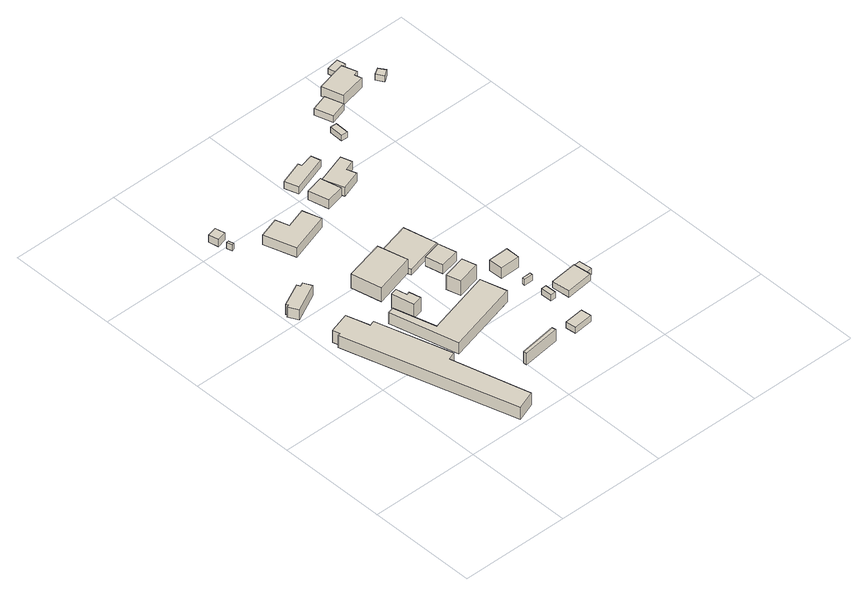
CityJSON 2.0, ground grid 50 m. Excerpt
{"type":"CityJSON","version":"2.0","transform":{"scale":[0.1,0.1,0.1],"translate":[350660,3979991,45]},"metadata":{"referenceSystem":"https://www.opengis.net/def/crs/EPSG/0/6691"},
"CityObjects":{
"building1":{"type":"Building","attributes":{"measuredHeight":8.3},"geometry":[{"type":"Solid","lod":"1","boundaries":[[[[0,1,2,3,4,5,6,7,8,9]],[[8,10,11,9]],[[7,12,10,8]],[[6,13,12,7]],[[5,14,13,6]],[[4,15,14,5]],[[3,16,15,4]],[[2,17,16,3]],[[1,18,17,2]],[[0,19,18,1]],[[9,11,19,0]],[[10,12,13,14,15,16,17,18,19,11]]]]}]},
"building2":{"type":"Building","attributes":{"measuredHeight":6.9},"geometry":[{"type":"Solid","lod":"1","boundaries":[[[[20,21,22,23,24,25,26,27]],[[26,28,29,27]],[[25,30,28,26]],[[24,31,30,25]],[[23,32,31,24]],[[22,33,32,23]],[[21,34,33,22]],[[20,35,34,21]],[[27,29,35,20]],[[28,30,31,32,33,34,35,29]]]]}]},
"building3":{"type":"Building","attributes":{"measuredHeight":3},"geometry":[{"type":"Solid","lod":"1","boundaries":[[[[36,37,38,39]],[[38,40,41,39]],[[37,42,40,38]],[[36,43,42,37]],[[39,41,43,36]],[[40,42,43,41]]]]}]},
"building4":{"type":"Building","attributes":{"measuredHeight":3.8},"geometry":[{"type":"Solid","lod":"1","boundaries":[[[[44,45,46,47]],[[46,48,49,47]],[[45,50,48,46]],[[44,51,50,45]],[[47,49,51,44]],[[48,50,51,49]]]]}]},
"building5":{"type":"Building","attributes":{"measuredHeight":7.2},"geometry":[{"type":"Solid","lod":"1","boundaries":[[[[52,53,54,55,56,57]],[[56,58,59,57]],[[55,60,58,56]],[[54,61,60,55]],[[53,62,61,54]],[[52,63,62,53]],[[57,59,63,52]],[[58,60,61,62,63,59]]]]}]},
"building6":{"type":"Building","attributes":{"measuredHeight":5.8},"geometry":[{"type":"Solid","lod":"1","boundaries":[[[[64,65,66,67]],[[66,68,69,67]],[[65,70,68,66]],[[64,71,70,65]],[[67,69,71,64]],[[68,70,71,69]]]]}]},
"building7":{"type":"Building","attributes":{"measuredHeight":7.5},"geometry":[{"type":"Solid","lod":"1","boundaries":[[[[72,73,74,75,76,77]],[[76,78,79,77]],[[75,80,78,76]],[[74,81,80,75]],[[73,82,81,74]],[[72,83,82,73]],[[77,79,83,72]],[[78,80,81,82,83,79]]]]}]},
"building8":{"type":"Building","attributes":{"measuredHeight":9.9},"geometry":[{"type":"Solid","lod":"1","boundaries":[[[[84,85,86,87]],[[86,88,89,87]],[[85,90,88,86]],[[84,91,90,85]],[[87,89,91,84]],[[88,90,91,89]]]]}]},
"building9":{"type":"Building","attributes":{"measuredHeight":6.5},"geometry":[{"type":"Solid","lod":"1","boundaries":[[[[92,93,94,95,96,97]],[[96,98,99,97]],[[95,100,98,96]],[[94,101,100,95]],[[93,102,101,94]],[[92,103,102,93]],[[97,99,103,92]],[[98,100,101,102,103,99]]]]}]},
"building10":{"type":"Building","attributes":{"measuredHeight":10.3},"geometry":[{"type":"Solid","lod":"1","boundaries":[[[[104,105,106,107]],[[106,108,109,107]],[[105,110,108,106]],[[104,111,110,105]],[[107,109,111,104]],[[108,110,111,109]]]]}]},
"building11":{"type":"Building","attributes":{"measuredHeight":3},"geometry":[{"type":"Solid","lod":"1","boundaries":[[[[112,113,114,115]],[[114,116,117,115]],[[113,118,116,114]],[[112,119,118,113]],[[115,117,119,112]],[[116,118,119,117]]]]}]},
"building12":{"type":"Building","attributes":{"measuredHeight":3},"geometry":[{"type":"Solid","lod":"1","boundaries":[[[[120,121,122,123,124]],[[123,125,126,124]],[[122,127,125,123]],[[121,128,127,122]],[[120,129,128,121]],[[124,126,129,120]],[[125,127,128,129,126]]]]}]},
"building13":{"type":"Building","attributes":{"measuredHeight":4.6},"geometry":[{"type":"Solid","lod":"1","boundaries":[[[[130,131,132,133]],[[132,134,135,133]],[[131,136,134,132]],[[130,137,136,131]],[[133,135,137,130]],[[134,136,137,135]]]]}]},
"building14":{"type":"Building","attributes":{"measuredHeight":3},"geometry":[{"type":"Solid","lod":"1","boundaries":[[[[138,139,140,141]],[[140,142,143,141]],[[139,144,142,140]],[[138,145,144,139]],[[141,143,145,138]],[[142,144,145,143]]]]}]},
"building15":{"type":"Building","attributes":{"measuredHeight":3},"geometry":[{"type":"Solid","lod":"1","boundaries":[[[[146,147,148,149]],[[148,150,151,149]],[[147,152,150,148]],[[146,153,152,147]],[[149,151,153,146]],[[150,152,153,151]]]]}]},
"building16":{"type":"Building","attributes":{"measuredHeight":7.5},"geometry":[{"type":"Solid","lod":"1","boundaries":[[[[154,155,156,157]],[[156,158,159,157]],[[155,160,158,156]],[[154,161,160,155]],[[157,159,161,154]],[[158,160,161,159]]]]}]},
"building17":{"type":"Building","attributes":{"measuredHeight":6},"geometry":[{"type":"Solid","lod":"1","boundaries":[[[[162,163,164,165]],[[164,166,167,165]],[[163,168,166,164]],[[162,169,168,163]],[[165,167,169,162]],[[166,168,169,167]]]]}]},
"building18":{"type":"Building","attributes":{"measuredHeight":3.9},"geometry":[{"type":"Solid","lod":"1","boundaries":[[[[170,171,172,173,174]],[[173,175,176,174]],[[172,177,175,173]],[[171,178,177,172]],[[170,179,178,171]],[[174,176,179,170]],[[175,177,178,179,176]]]]}]},
"building19":{"type":"Building","attributes":{"measuredHeight":4.2},"geometry":[{"type":"Solid","lod":"1","boundaries":[[[[180,181,182,183,184,185]],[[184,186,187,185]],[[183,188,186,184]],[[182,189,188,183]],[[181,190,189,182]],[[180,191,190,181]],[[185,187,191,180]],[[186,188,189,190,191,187]]]]}]},
"building20":{"type":"Building","attributes":{"measuredHeight":5.6},"geometry":[{"type":"Solid","lod":"1","boundaries":[[[[192,193,194,195,196,197]],[[196,198,199,197]],[[195,200,198,196]],[[194,201,200,195]],[[193,202,201,194]],[[192,203,202,193]],[[197,199,203,192]],[[198,200,201,202,203,199]]]]}]},
"building21":{"type":"Building","attributes":{"measuredHeight":3.1},"geometry":[{"type":"Solid","lod":"1","boundaries":[[[[204,205,206,207]],[[206,208,209,207]],[[205,210,208,206]],[[204,211,210,205]],[[207,209,211,204]],[[208,210,211,209]]]]}]},
"building22":{"type":"Building","attributes":{"measuredHeight":2.8},"geometry":[{"type":"Solid","lod":"1","boundaries":[[[[212,213,214,215]],[[214,216,217,215]],[[213,218,216,214]],[[212,219,218,213]],[[215,217,219,212]],[[216,218,219,217]]]]}]},
"building23":{"type":"Building","attributes":{"measuredHeight":4},"geometry":[{"type":"Solid","lod":"1","boundaries":[[[[220,221,222,223]],[[222,224,225,223]],[[221,226,224,222]],[[220,227,226,221]],[[223,225,227,220]],[[224,226,227,225]]]]}]},
"building24":{"type":"Building","attributes":{"measuredHeight":7.2},"geometry":[{"type":"Solid","lod":"1","boundaries":[[[[228,229,230,231,232,233]],[[232,234,235,233]],[[231,236,234,232]],[[230,237,236,231]],[[229,238,237,230]],[[228,239,238,229]],[[233,235,239,228]],[[234,236,237,238,239,235]]]]}]},
"building25":{"type":"Building","attributes":{"measuredHeight":2.8},"geometry":[{"type":"Solid","lod":"1","boundaries":[[[[240,241,242,243]],[[242,244,245,243]],[[241,246,244,242]],[[240,247,246,241]],[[243,245,247,240]],[[244,246,247,245]]]]}]},
"building26":{"type":"Building","attributes":{"measuredHeight":3},"geometry":[{"type":"Solid","lod":"1","boundaries":[[[[248,249,250,251]],[[250,252,253,251]],[[249,254,252,250]],[[248,255,254,249]],[[251,253,255,248]],[[252,254,255,253]]]]}]}
},
"vertices":[
[126,844,26],[157,739,26],[181,746,26],[281,405,26],[245,394,26],[341,38,26],[253,7,26],[27,779,26],[41,783,26],[31,816,26],[41,783,87],[31,816,87],[27,779,87],[253,7,87],[341,38,87],[245,394,87],[281,405,87],[181,746,87],[157,739,87],[126,844,87],
[113,1102,30],[120,1087,30],[138,1095,30],[156,1057,30],[23,991,30],[1,1035,30],[12,1040,30],[7,1050,30],[12,1040,81],[7,1050,81],[1,1035,81],[23,991,81],[156,1057,81],[138,1095,81],[120,1087,81],[113,1102,81],
[111,1480,29],[117,1455,29],[106,1452,29],[99,1477,29],[106,1452,59],[99,1477,59],[117,1455,59],[111,1480,59],
[119,1562,27],[129,1517,27],[85,1507,27],[75,1552,27],[85,1507,64],[75,1552,64],[129,1517,64],[119,1562,64],
[358,811,27],[369,761,27],[383,765,27],[395,712,27],[349,701,27],[327,804,27],[349,701,99],[327,804,99],[395,712,99],[383,765,99],[369,761,99],[358,811,99],
[654,258,26],[657,240,26],[482,217,26],[482,233,26],[482,217,84],[482,233,84],[657,240,84],[654,258,84],
[642,647,26],[674,529,26],[337,438,26],[260,747,26],[288,754,26],[340,565,26],[288,754,83],[340,565,83],[260,747,83],[337,438,83],[674,529,83],[642,647,83],
[477,1040,26],[510,906,26],[325,856,26],[294,994,26],[325,856,96],[294,994,96],[510,906,96],[477,1040,96],
[313,1435,23],[332,1375,23],[423,1404,23],[450,1320,23],[265,1262,23],[219,1405,23],[265,1262,71],[219,1405,71],[450,1320,71],[423,1404,71],[332,1375,71],[313,1435,71],
[554,741,24],[660,767,24],[677,703,24],[571,676,24],[677,703,98],[571,676,98],[660,767,98],[554,741,98],
[827,281,23],[833,233,23],[743,223,23],[738,271,23],[743,223,53],[738,271,53],[833,233,53],[827,281,53],
[654,1085,22],[688,935,22],[514,892,22],[510,906,22],[477,1040,22],[510,906,52],[477,1040,52],[514,892,52],[688,935,52],[654,1085,52],
[675,915,22],[694,834,22],[607,815,22],[589,895,22],[607,815,68],[589,895,68],[694,834,68],[675,915,68],
[823,474,23],[825,423,23],[801,422,23],[799,473,23],[801,422,53],[799,473,53],[825,423,53],[823,474,53],
[829,568,23],[829,555,23],[788,555,23],[788,568,23],[788,555,53],[788,568,53],[829,555,53],[829,568,53],
[841,645,23],[750,643,23],[748,708,23],[840,709,23],[748,708,77],[840,709,77],[750,643,77],[841,645,77],
[604,1495,20],[626,1402,20],[544,1382,20],[522,1475,20],[544,1382,65],[522,1475,65],[626,1402,65],[604,1495,65],
[858,474,21],[982,487,21],[989,426,21],[991,405,21],[866,391,21],[991,405,54],[866,391,54],[989,426,54],[982,487,54],[858,474,54],
[685,1579,18],[520,1524,18],[500,1586,18],[607,1622,18],[613,1607,18],[674,1621,18],[613,1607,53],[674,1621,53],[607,1622,53],[500,1586,53],[520,1524,53],[685,1579,53],
[747,1536,16],[763,1485,16],[716,1469,16],[730,1426,16],[640,1397,16],[609,1491,16],[640,1397,60],[609,1491,60],[730,1426,60],[716,1469,60],[763,1485,60],[747,1536,60],
[1012,490,20],[1019,429,20],[989,426,20],[982,487,20],[989,426,51],[982,487,51],[1019,429,51],[1012,490,51],
[881,1702,11],[879,1639,11],[849,1640,11],[851,1703,11],[849,1640,39],[851,1703,39],[879,1639,39],[881,1702,39],
[978,1762,8],[901,1738,8],[876,1820,8],[952,1844,8],[876,1820,41],[952,1844,41],[901,1738,41],[978,1762,41],
[1106,1914,8],[1128,1847,8],[1106,1840,8],[1115,1809,8],[995,1785,8],[969,1880,8],[995,1785,58],[969,1880,58],[1115,1809,58],[1106,1840,58],[1128,1847,58],[1106,1914,58],
[1134,1968,6],[1142,1930,6],[1084,1918,6],[1076,1956,6],[1084,1918,34],[1076,1956,34],[1142,1930,34],[1134,1968,34],
[1213,1827,6],[1233,1796,6],[1203,1776,6],[1183,1808,6],[1203,1776,36],[1183,1808,36],[1233,1796,36],[1213,1827,36]
]}
